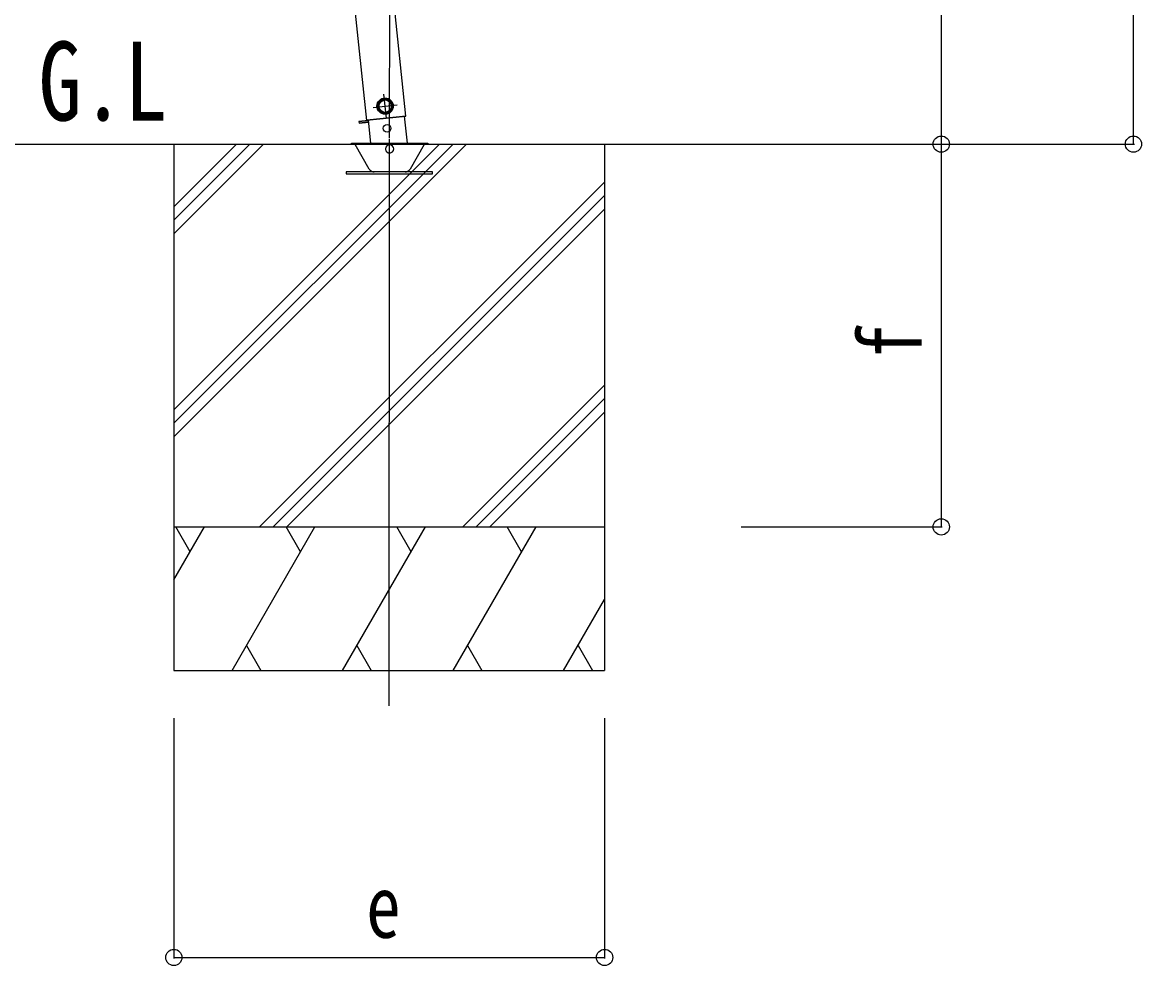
# Model space of a CAD drawing. Units: millimetres, scale not verified. Extents: x -10512 to 10512, y -7425 to 7425.
# Drawn here: x -4206 to -3036, y -5049 to -4063 of the extents above; entities that cross this region are included whole.
import ezdxf
from ezdxf.enums import TextEntityAlignment as Align

# ---------------------------------------------------------------- set-up
doc = ezdxf.new("R2010")
doc.units = ezdxf.units.MM
doc.header["$LTSCALE"] = 30
for name, color, linetype in [('0-2_USER1', 3, 'Continuous'), ('0-3_YKK_12', 2, 'Continuous'), ('0-4_YKK_13', 4, 'Continuous'), ('0-5_YKK_A1', 4, 'Continuous'), ('0-6_YKK_D', 6, 'Continuous')]:
    doc.layers.add(name, color=color, linetype=linetype)
doc.styles.add('ＭＳ ゴシック', font='')
doc.styles.get('ＭＳ ゴシック').set_extended_font_data('MS Gothic')

msp = doc.modelspace()

# ---------------------------------------------------------------- linework, layer by layer
at = {"layer": '0-3_YKK_12'}
msp.add_line((-3822.52, -4777.06), (-3822.07, -4185.13), dxfattribs=at)
at = {"layer": '0-4_YKK_13'}
for p, q in [((-3825.48, -4162.93), (-3828.1, -4138.06)), ((-3839.23, -4151.8), (-3814.35, -4149.19)), ((-3845.84, -4165.24), (-3805.08, -4160.96)), ((-3803.5, -4189.22), (-3806.46, -4161.1)), ((-3854.26, -4166.43), (-3844.42, -4165.39)), ((-3844.42, -4165.39), (-3854.26, -4166.42)), ((-3854.26, -4166.43), (-3854.06, -4168.42)), ((-3844.21, -4167.38), (-3854.06, -4168.42)), ((-3844.45, -4165.09), (-3841.91, -4189.22)), ((-3862.08, -4189.22), (-3782.08, -4189.22)), ((-3862.08, -4190.22), (-3862.08, -4189.22)), ((-3862.08, -4190.22), (-3782.08, -4190.22)), ((-3843.38, -4216.22), (-3858.1, -4190.72)), ((-3786.04, -4190.72), (-3800.76, -4216.22)), ((-3782.08, -4189.22), (-3782.08, -4190.22))]:
    msp.add_line(p, q, dxfattribs=at)
for points in [[(-3827.58, -4143.03), (-3833.65, -4147.44), (-3832.86, -4154.91), (-3826.01, -4157.96), (-3819.93, -4153.55), (-3820.72, -4146.08)], [(-3777.32, -4221.22), (-3777.32, -4219.22), (-3867.32, -4219.22), (-3867.32, -4221.22)]]:
    msp.add_lwpolyline(points, close=True, dxfattribs=at)
msp.add_lwpolyline([(-3854.26, -4166.42), (-3854.06, -4168.41), (-3844.21, -4167.38)], dxfattribs=at)
for centre, radius in [((-3826.79, -4150.5), 8.5), ((-3826.79, -4150.5), 7.7), ((-3826.79, -4150.5), 6.5), ((-3824.74, -4173.68), 4)]:
    msp.add_circle(centre, radius, dxfattribs=at)
for centre, radius, start, end in [((-3858.97, -4191.22), 1, 30, 90), ((-3822.07, -4195.22), 4.25, 183.37229, 176.62771), ((-3785.18, -4191.22), 1, 90, 150), ((-3838.19, -4213.22), 6, 210, 270), ((-3805.96, -4213.22), 6, 270, 330)]:
    msp.add_arc(centre, radius, start, end, dxfattribs=at)
at = {"layer": '0-5_YKK_A1'}
for p, q in [((-3845.82, -4165.57), (-3904.43, -3607.97)), ((-3805.08, -4160.96), (-3863.65, -3603.69)), ((-3805.08, -4160.96), (-3845.85, -4165.24)), ((-5941.24, -4190.21), (-3292.76, -4190.21)), ((-4047.52, -4190.22), (-4047.52, -4740.22)), ((-4047.52, -4467.75), (-3769.98, -4190.22)), ((-4047.52, -4481.89), (-3755.84, -4190.22)), ((-4047.52, -4496.03), (-3741.7, -4190.22)), ((-4047.52, -4283.9), (-3953.83, -4190.22)), ((-4047.52, -4269.76), (-3967.97, -4190.22)), ((-4047.52, -4255.62), (-3982.12, -4190.22)), ((-3597.52, -4190.22), (-3597.52, -4740.22)), ((-3957.86, -4590.22), (-3597.52, -4229.88)), ((-3943.71, -4590.22), (-3597.52, -4244.03)), ((-3929.57, -4590.22), (-3597.52, -4258.17)), ((-3745.72, -4590.22), (-3597.52, -4442.02)), ((-3731.58, -4590.22), (-3597.52, -4456.16)), ((-3717.44, -4590.22), (-3597.52, -4470.3)), ((-4047.52, -4590.22), (-3597.52, -4590.22)), ((-4047.52, -4645.56), (-4015.57, -4590.22)), ((-4030.57, -4616.2), (-4045.57, -4590.22)), ((-3986.7, -4740.22), (-3900.09, -4590.22)), ((-3915.1, -4616.2), (-3930.1, -4590.22)), ((-3871.23, -4740.22), (-3784.63, -4590.22)), ((-3799.63, -4616.2), (-3814.63, -4590.22)), ((-3755.76, -4740.22), (-3669.15, -4590.22)), ((-3684.15, -4616.2), (-3699.16, -4590.22)), ((-3640.29, -4740.22), (-3597.52, -4666.14)), ((-3971.7, -4714.24), (-3956.7, -4740.22)), ((-3856.23, -4714.24), (-3841.23, -4740.22)), ((-3740.76, -4714.24), (-3725.76, -4740.22)), ((-3625.29, -4714.24), (-3610.29, -4740.22)), ((-4047.52, -4740.22), (-3597.52, -4740.22))]:
    msp.add_line(p, q, dxfattribs=at)
at = {"layer": '0-6_YKK_D'}
for p, q in [((-3045, -4190.21), (-3045, -1783.79)), ((-3245.8, -1987.64), (-3245.8, -4190.21)), ((-3822.07, -4184.13), (-3821.78, -3801.62)), ((-3596.52, -4190.21), (-3244.8, -4190.21)), ((-3596.52, -4190.21), (-3044, -4190.21)), ((-3483.42, -4190.22), (-3244.8, -4190.22)), ((-3245.8, -4190.22), (-3245.8, -4590.22)), ((-3454.82, -4590.22), (-3244.8, -4590.22)), ((-4047.52, -4790.22), (-4047.52, -5041.22)), ((-3597.52, -4790.22), (-3597.52, -5041.22)), ((-4047.52, -5040.22), (-3597.52, -5040.22))]:
    msp.add_line(p, q, dxfattribs=at)
for centre in [(-3245.8, -4190.21), (-3245.8, -4190.22), (-3045, -4190.21), (-3245.8, -4590.22), (-4047.52, -5040.22), (-3597.52, -5040.22)]:
    msp.add_circle(centre, 8.5, dxfattribs=at)

# ---------------------------------------------------------------- texts
at = {"layer": '0-2_USER1', "style": 'ＭＳ ゴシック', "width": 0.8}
msp.add_text('G.L', height=82.48, dxfattribs=at).set_placement((-4188.81, -4190.24), align=Align.BOTTOM_LEFT)
at = {"layer": '0-6_YKK_D', "style": 'ＭＳ ゴシック', "width": 0.8}
msp.add_text('f', height=65.98, rotation=90, dxfattribs=at).set_placement((-3246.6, -4414.22), align=Align.BOTTOM_LEFT)
msp.add_text('e', height=65.98, dxfattribs=at).set_placement((-3846.52, -5039.42), align=Align.BOTTOM_LEFT)

doc.saveas('drawing.dxf')
